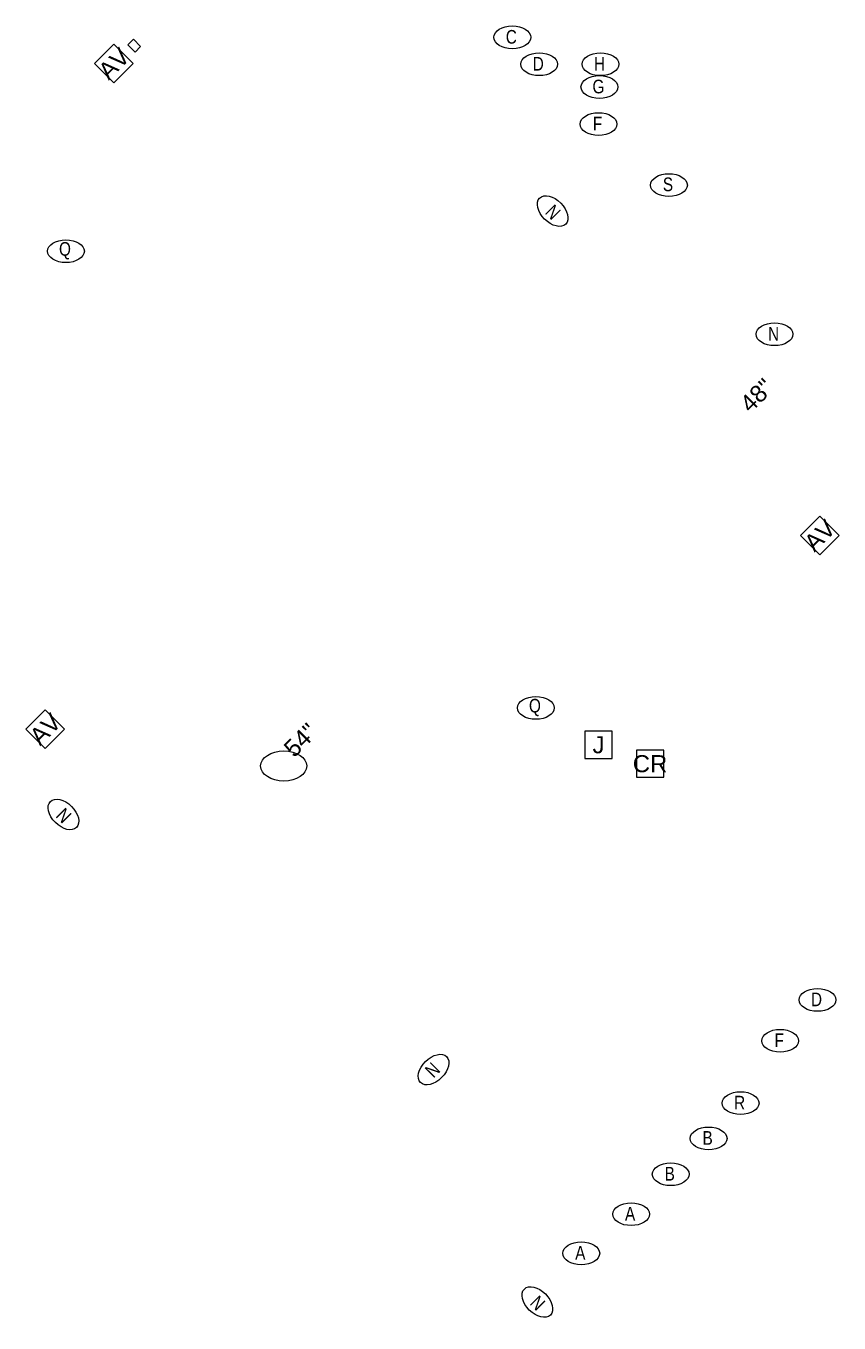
# Model space of a CAD drawing. Header units: inches. Extents: x 23 to 6400, y -2214 to 4412.
# Drawn here: x 2857 to 3333, y 1073 to 1833 of the extents above; entities that cross this region are included whole.
import ezdxf
from ezdxf.enums import TextEntityAlignment as Align

# ---------------------------------------------------------------- set-up
doc = ezdxf.new("R2010")
doc.units = ezdxf.units.IN
doc.header["$LTSCALE"] = 96
doc.header["$MEASUREMENT"] = 0
doc.layers.add('A-Powr-Exst', color=15, linetype='Continuous')
doc.layers.add('Legend 300$0$A-Powr-Neww', color=4, linetype='Continuous')
doc.styles.add('OTJ_Title1', font='swiss.ttf')
doc.styles.add('XFINE_1', font='swissl.ttf', dxfattribs={"height": 1.25})
doc.styles.add('XFINE_1-8', font='swissl.ttf', dxfattribs={"height": 10})

# ---------------------------------------------------------------- blocks, each defined once
blk = doc.blocks.new('A$C63DA0F89')
at = {"color": 0, "linetype": 'ByBlock', "lineweight": -2}
blk.add_lwpolyline([(8.79, 0), (24.79, 0), (24.79, 16), (8.79, 16)], close=True, dxfattribs=at)
at = {"color": 0, "linetype": 'ByBlock', "lineweight": -2, "style": 'OTJ_Title1', "flags": 8}
blk.add_attdef('CODE', text='', height=8, dxfattribs=at).set_placement((16.79, 8), align=Align.MIDDLE)
blk = doc.blocks.new('A$C727C1CD3')
at = {"color": 0, "linetype": 'ByBlock', "lineweight": -2}
blk.add_ellipse((13.72, 6.66), major_axis=(10.78, 0), ratio=0.619048, dxfattribs=at)
at = {"layer": 'Legend 300$0$A-Powr-Neww', "style": 'XFINE_1', "width": 0.8, "flags": 8}
blk.add_attdef('EQUIP', text='', height=8, dxfattribs=at).set_placement((15.04, 6.95), align=Align.MIDDLE)

msp = doc.modelspace()

# ---------------------------------------------------------------- linework, layer by layer
at = {"layer": 'A-Powr-Exst'}
msp.add_lwpolyline([(2916.79, 1821.44), (2921.03, 1817.19), (2924.32, 1820.48), (2920.08, 1824.72), (2916.79, 1821.44)], close=True, dxfattribs=at)
at = {"layer": 'Legend 300$0$A-Powr-Neww'}
msp.add_ellipse((3008.08, 1398.93), major_axis=(13.52, 0), ratio=0.652921, dxfattribs=at)

# ---------------------------------------------------------------- block references
at = {"layer": 'A-Powr-Exst', "color": 15}
ref = msp.add_blockref('A$C727C1CD3', (3128.25, 1819.23), dxfattribs=at)
ref.add_attrib('EQUIP', 'C', dxfattribs={"layer": 'Legend 300$0$A-Powr-Neww', "height": 8, "style": 'XFINE_1', "width": 0.8, "flags": 8}).set_placement((3141.4, 1826.18), align=Align.MIDDLE)
at = {"layer": 'A-Powr-Exst', "color": 15, "linetype": 'Continuous', "lineweight": -3}
ref = msp.add_blockref('A$C63DA0F89', (2902.46, 1792.96), dxfattribs=dict(at, rotation=44.98576304663035))
ref.add_attrib('CODE', 'AV', dxfattribs={"layer": '0', "color": 0, "linetype": 'ByBlock', "lineweight": -2, "height": 10, "rotation": 44.98576, "style": 'OTJ_Title1', "flags": 8}).set_placement((2908.68, 1810.49), align=Align.MIDDLE)
at = {"layer": 'A-Powr-Exst', "color": 15}
ref = msp.add_blockref('A$C727C1CD3', (3144.02, 1803.44), dxfattribs=at)
ref.add_attrib('EQUIP', 'D', dxfattribs={"layer": 'Legend 300$0$A-Powr-Neww', "height": 8, "style": 'XFINE_1', "width": 0.8, "flags": 8}).set_placement((3157.17, 1810.38), align=Align.MIDDLE)
ref = msp.add_blockref('A$C727C1CD3', (3179.88, 1803.47), dxfattribs=at)
ref.add_attrib('EQUIP', 'H', dxfattribs={"layer": 'Legend 300$0$A-Powr-Neww', "height": 8, "style": 'XFINE_1', "width": 0.8, "flags": 8}).set_placement((3193.04, 1810.41), align=Align.MIDDLE)
ref = msp.add_blockref('A$C727C1CD3', (3179.25, 1790.13), dxfattribs=at)
ref.add_attrib('EQUIP', 'G', dxfattribs={"layer": 'Legend 300$0$A-Powr-Neww', "height": 8, "style": 'XFINE_1', "width": 0.8, "flags": 8}).set_placement((3192.4, 1797.07), align=Align.MIDDLE)
ref = msp.add_blockref('A$C727C1CD3', (3178.74, 1768.39), dxfattribs=at)
ref.add_attrib('EQUIP', 'F', dxfattribs={"layer": 'Legend 300$0$A-Powr-Neww', "height": 8, "style": 'XFINE_1', "width": 0.8, "flags": 8}).set_placement((3191.89, 1775.34), align=Align.MIDDLE)
ref = msp.add_blockref('A$C727C1CD3', (3219.98, 1732.66), dxfattribs=at)
ref.add_attrib('EQUIP', 'S', dxfattribs={"layer": 'Legend 300$0$A-Powr-Neww', "height": 8, "style": 'XFINE_1', "width": 0.8, "flags": 8}).set_placement((3233.13, 1739.75), align=Align.MIDDLE)
ref = msp.add_blockref('A$C727C1CD3', (3180.02, 1719.09), dxfattribs=dict(at, rotation=135.0000000000001))
ref.add_attrib('EQUIP', 'N', dxfattribs={"layer": 'Legend 300$0$A-Powr-Neww', "height": 8, "rotation": 135, "style": 'XFINE_1', "width": 0.8, "flags": 8}).set_placement((3165.81, 1723.47), align=Align.MIDDLE)
ref = msp.add_blockref('A$C727C1CD3', (2866.85, 1693.92), dxfattribs=at)
ref.add_attrib('EQUIP', 'Q', dxfattribs={"layer": 'Legend 300$0$A-Powr-Neww', "height": 8, "style": 'XFINE_1', "width": 0.8, "flags": 8}).set_placement((2880, 1700.86), align=Align.MIDDLE)
ref = msp.add_blockref('A$C727C1CD3', (3281.8, 1645.25), dxfattribs=at)
ref.add_attrib('EQUIP', 'N', dxfattribs={"layer": 'Legend 300$0$A-Powr-Neww', "height": 8, "style": 'XFINE_1', "width": 0.8, "flags": 8}).set_placement((3294.95, 1652.2), align=Align.MIDDLE)
at = {"layer": 'A-Powr-Exst', "color": 15, "linetype": 'Continuous', "lineweight": -3}
ref = msp.add_blockref('A$C63DA0F89', (3315.78, 1516.48), dxfattribs=dict(at, rotation=44.98576304663035))
ref.add_attrib('CODE', 'AV', dxfattribs={"layer": '0', "color": 0, "linetype": 'ByBlock', "lineweight": -2, "height": 10, "rotation": 44.98576, "style": 'OTJ_Title1', "flags": 8}).set_placement((3322, 1534.01), align=Align.MIDDLE)
at = {"layer": 'A-Powr-Exst', "color": 15}
ref = msp.add_blockref('A$C727C1CD3', (3142.06, 1426.29), dxfattribs=at)
ref.add_attrib('EQUIP', 'Q', dxfattribs={"layer": 'Legend 300$0$A-Powr-Neww', "height": 8, "style": 'XFINE_1', "width": 0.8, "flags": 8}).set_placement((3155.21, 1433.24), align=Align.MIDDLE)
at = {"layer": 'A-Powr-Exst', "color": 15, "linetype": 'Continuous', "lineweight": -3}
ref = msp.add_blockref('A$C63DA0F89', (2862.24, 1403.03), dxfattribs=dict(at, rotation=44.98576304663035))
ref.add_attrib('CODE', 'AV', dxfattribs={"layer": '0', "color": 0, "linetype": 'ByBlock', "lineweight": -2, "height": 10, "rotation": 44.98576, "style": 'OTJ_Title1', "flags": 8}).set_placement((2868.46, 1420.56), align=Align.MIDDLE)
ref = msp.add_blockref('A$C63DA0F89', (3175.67, 1403.31), dxfattribs=at)
ref.add_attrib('CODE', 'J', dxfattribs={"layer": '0', "color": 0, "linetype": 'ByBlock', "lineweight": -2, "height": 10, "style": 'OTJ_Title1', "flags": 8}).set_placement((3192.46, 1411.31), align=Align.MIDDLE)
ref = msp.add_blockref('A$C63DA0F89', (3205.83, 1392.29), dxfattribs=at)
ref.add_attrib('CODE', 'CR', dxfattribs={"layer": '0', "color": 0, "linetype": 'ByBlock', "lineweight": -2, "height": 10, "style": 'OTJ_Title1', "flags": 8}).set_placement((3222.62, 1400.29), align=Align.MIDDLE)
at = {"layer": 'A-Powr-Exst', "color": 15}
ref = msp.add_blockref('A$C727C1CD3', (2893.52, 1365.53), dxfattribs=dict(at, rotation=135.0000000000001))
ref.add_attrib('EQUIP', 'N', dxfattribs={"layer": 'Legend 300$0$A-Powr-Neww', "height": 8, "rotation": 135, "style": 'XFINE_1', "width": 0.8, "flags": 8}).set_placement((2879.31, 1369.91), align=Align.MIDDLE)
ref = msp.add_blockref('A$C727C1CD3', (3306.96, 1255.2), dxfattribs=at)
ref.add_attrib('EQUIP', 'D', dxfattribs={"layer": 'Legend 300$0$A-Powr-Neww', "height": 8, "style": 'XFINE_1', "width": 0.8, "flags": 8}).set_placement((3320.12, 1262.15), align=Align.MIDDLE)
ref = msp.add_blockref('A$C727C1CD3', (3285.08, 1231.24), dxfattribs=at)
ref.add_attrib('EQUIP', 'F', dxfattribs={"layer": 'Legend 300$0$A-Powr-Neww', "height": 8, "style": 'XFINE_1', "width": 0.8, "flags": 8}).set_placement((3298.24, 1238.19), align=Align.MIDDLE)
ref = msp.add_blockref('A$C727C1CD3', (3090.85, 1206.63), dxfattribs=dict(at, rotation=44.99999999999999))
ref.add_attrib('EQUIP', 'N', dxfattribs={"layer": 'Legend 300$0$A-Powr-Neww', "height": 8, "rotation": 45, "style": 'XFINE_1', "width": 0.8, "flags": 8}).set_placement((3095.23, 1220.84), align=Align.MIDDLE)
ref = msp.add_blockref('A$C727C1CD3', (3261.94, 1194.73), dxfattribs=at)
ref.add_attrib('EQUIP', 'R', dxfattribs={"layer": 'Legend 300$0$A-Powr-Neww', "height": 8, "style": 'XFINE_1', "width": 0.8, "flags": 8}).set_placement((3275.1, 1201.67), align=Align.MIDDLE)
ref = msp.add_blockref('A$C727C1CD3', (3243.21, 1174.05), dxfattribs=at)
ref.add_attrib('EQUIP', 'B', dxfattribs={"layer": 'Legend 300$0$A-Powr-Neww', "height": 8, "style": 'XFINE_1', "width": 0.8, "flags": 8}).set_placement((3256.37, 1181), align=Align.MIDDLE)
ref = msp.add_blockref('A$C727C1CD3', (3221.01, 1153.06), dxfattribs=at)
ref.add_attrib('EQUIP', 'B', dxfattribs={"layer": 'Legend 300$0$A-Powr-Neww', "height": 8, "style": 'XFINE_1', "width": 0.8, "flags": 8}).set_placement((3234.16, 1160.01), align=Align.MIDDLE)
ref = msp.add_blockref('A$C727C1CD3', (3197.81, 1129.66), dxfattribs=at)
ref.add_attrib('EQUIP', 'A', dxfattribs={"layer": 'Legend 300$0$A-Powr-Neww', "height": 8, "style": 'XFINE_1', "width": 0.8, "flags": 8}).set_placement((3210.96, 1136.6), align=Align.MIDDLE)
ref = msp.add_blockref('A$C727C1CD3', (3168.64, 1106.73), dxfattribs=at)
ref.add_attrib('EQUIP', 'A', dxfattribs={"layer": 'Legend 300$0$A-Powr-Neww', "height": 8, "style": 'XFINE_1', "width": 0.8, "flags": 8}).set_placement((3181.79, 1113.68), align=Align.MIDDLE)
ref = msp.add_blockref('A$C727C1CD3', (3171.05, 1079.86), dxfattribs=dict(at, rotation=135.0000000000001))
ref.add_attrib('EQUIP', 'N', dxfattribs={"layer": 'Legend 300$0$A-Powr-Neww', "height": 8, "rotation": 135, "style": 'XFINE_1', "width": 0.8, "flags": 8}).set_placement((3156.84, 1084.25), align=Align.MIDDLE)

# ---------------------------------------------------------------- texts
at = {"layer": 'DefPoints', "char_height": 10, "attachment_point": 1, "rotation": 44.99312, "style": 'XFINE_1-8'}
for s, insert in [('48"', (3274.31, 1612.43)), ('54"', (3007.18, 1410.45))]:
    msp.add_mtext_dynamic_manual_height_columns(s, width=17.9685, gutter_width=50, heights=[0], dxfattribs=dict(at, insert=insert))

doc.saveas('drawing.dxf')
